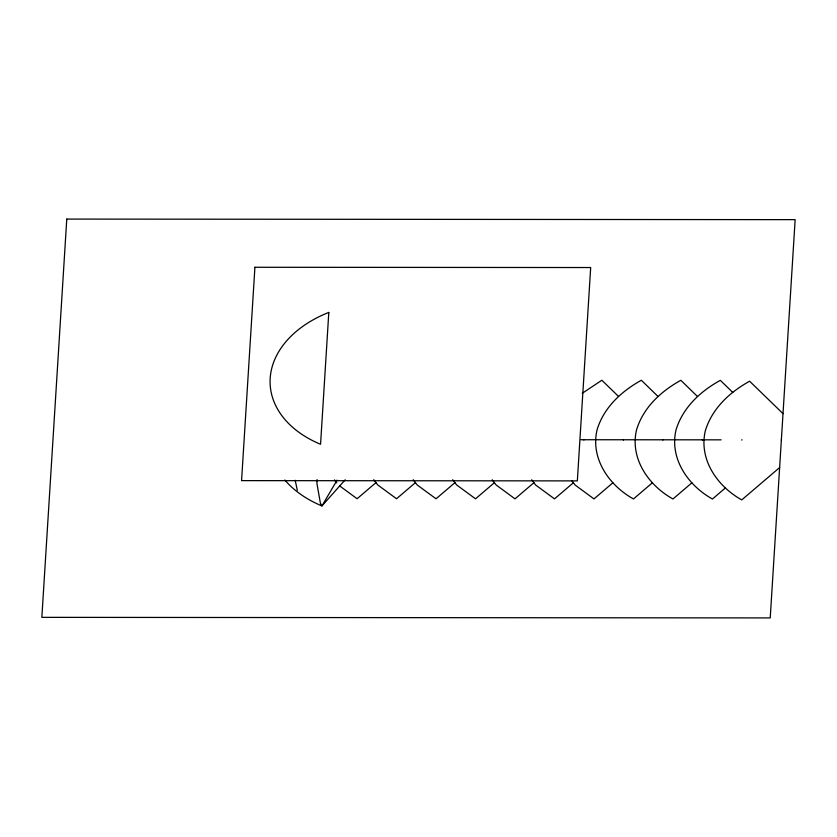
<?xml version="1.0" encoding="UTF-8"?>
<svg xmlns="http://www.w3.org/2000/svg" width="837" height="837" viewBox="0 0 837 837"><rect width="100%" height="100%" fill="white"/><g stroke="black" fill="none" stroke-linecap="round" stroke-linejoin="round"><path stroke-width="1.26" d="M317.077 479.57L316.93 483.462L320.393 503.173L321.942 505.925L345.21 479.779M583.902 440.042L583.944 439.509M623.398 440.074L623.429 439.54M662.883 440.105L662.914 439.571M702.369 440.126L702.41 439.603M741.864 440.157L741.896 439.634M337.081 480.145L321.942 505.925A112.985 78.626 -3.3 0 1 284.821 479.988M375.991 482.604L357.096 498.726L339.717 485.952M415.434 482.635L396.539 498.758L377.696 484.905L373.741 479.695M454.92 482.667L436.035 498.789L417.182 484.937L413.216 479.706M494.416 482.687L475.521 498.821L456.667 484.958L452.702 479.737M533.901 482.719L515.006 498.852L496.163 484.989L492.187 479.768M573.387 482.75L554.502 498.883L535.649 485.021L531.683 479.789M612.883 482.782L593.988 498.915L575.134 485.052L571.912 480.804M652.368 482.813L633.473 498.946C609.106 485.481 590.231 458.456 597.084 429.737C603.854 407.473 621.462 391.235 641.351 380.27L658.008 396.456M691.854 482.844L672.969 498.978C648.591 485.512 629.717 458.488 636.57 429.768C643.35 407.504 660.948 391.266 680.837 380.301L697.493 396.487M725.459 487.898L712.454 499.009C688.077 485.544 669.202 458.519 676.055 429.799C682.835 407.535 700.433 391.297 720.322 380.333L732.773 392.427M781.35 440.189L781.381 439.655M779.634 467.548L741.76 499.888C717.382 486.423 698.508 459.398 705.361 430.678C712.141 408.414 729.738 392.176 749.628 381.212L783.013 413.645M582.27 393.275L601.855 380.239L618.522 396.424M581.004 439.728L721.107 439.843M334.465 479.883L336.736 482.876M295.189 480.281L297.334 490.367M66.772 219.085L41.85 617.35L770.228 617.915L795.15 219.65L66.772 219.085M254.919 267.275L241.569 480.626L577.342 480.888L590.681 267.537L254.919 267.275M328.805 312.431L320.561 444.28A109.197 75.989 -3.3 0 1 328.805 312.431"/></g></svg>
